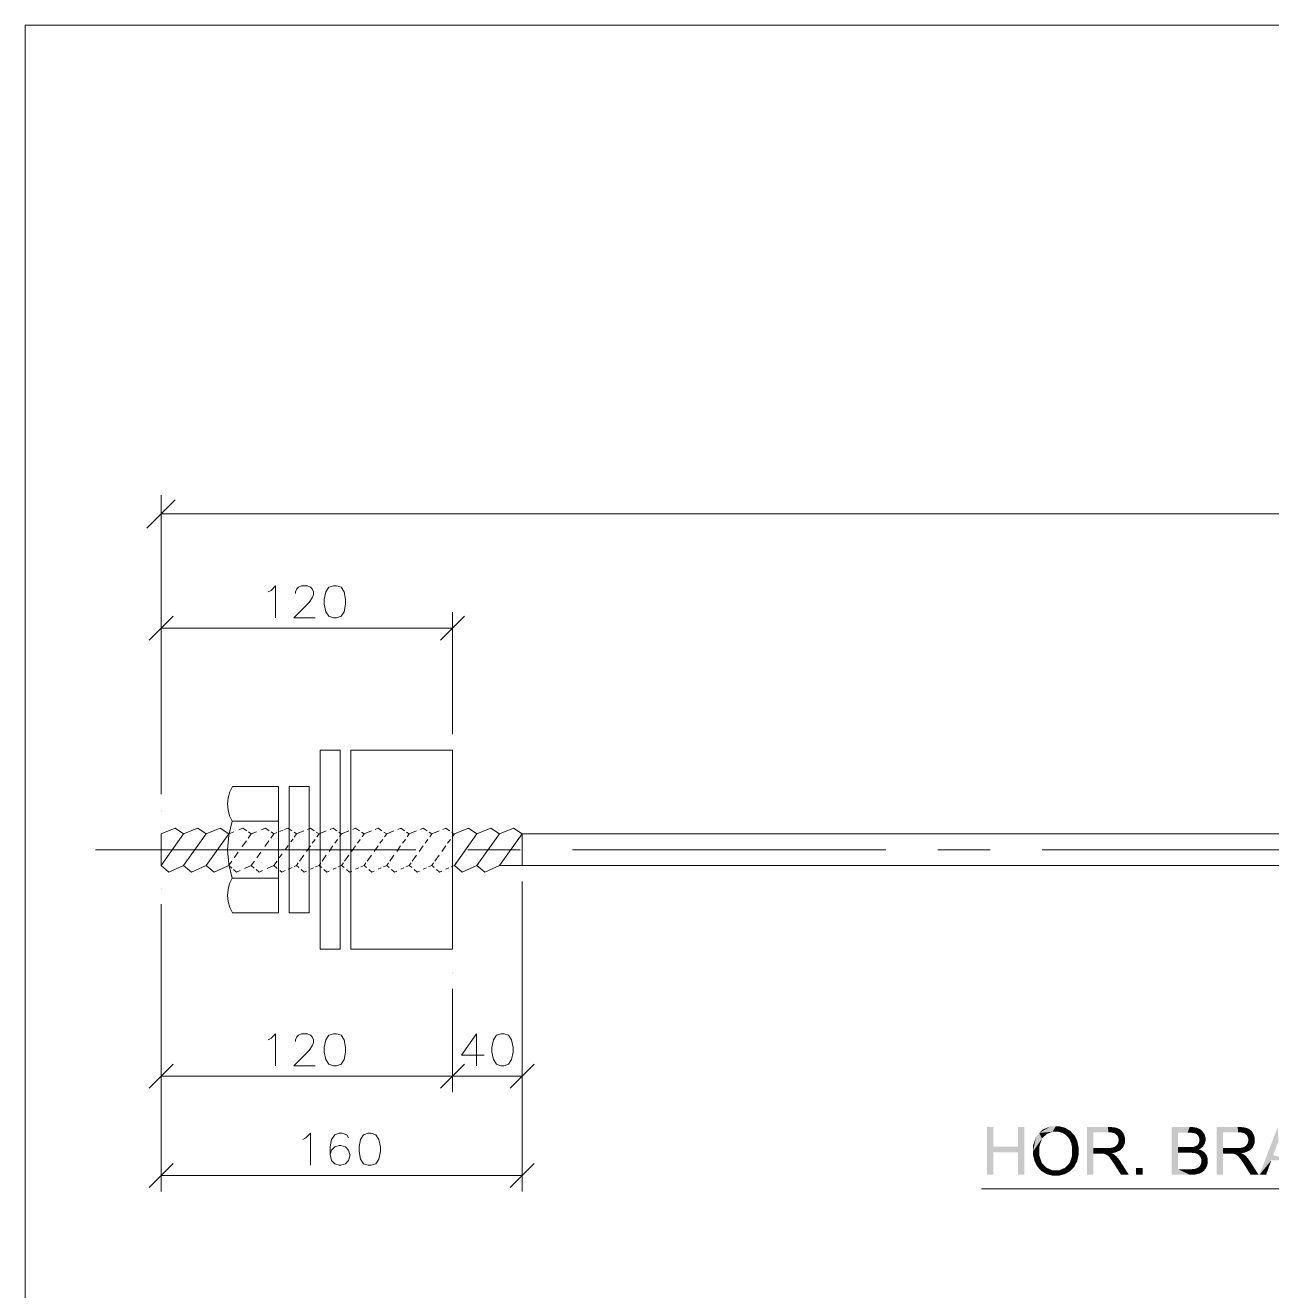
# Model space of a CAD drawing. Header units: millimetres. Extents: x 2 to 579, y 1 to 405.
# Drawn here: x 152.8 to 212.5, y 143.2 to 203.8 of the extents above; entities that cross this region are included whole.
import ezdxf

# ---------------------------------------------------------------- set-up
doc = ezdxf.new("R2010")
doc.units = ezdxf.units.MM
doc.linetypes.add('XKITLINE00', pattern=[0])
doc.layers.add('GraphicObject', color=6, linetype='Continuous', lineweight=0)
doc.layers.add('LinkedObject', color=7, linetype='Continuous', lineweight=0)

# ---------------------------------------------------------------- blocks, each defined once
blk = doc.blocks.new('*A3')
at = {"layer": 'GraphicObject', "color": 3, "linetype": 'XKITLINE00', "lineweight": 0}
for p, q in [((287.348, 203.772), (152.789, 203.772)), ((152.789, 203.772), (152.789, 64.82))]:
    blk.add_line(p, q, dxfattribs=at)
blk = doc.blocks.new('*A4')
at = {"layer": 'LinkedObject'}
for points in [[(199.132, 150.093), (198.83, 148.746), (198.83, 151.033)], [(199.132, 150.093), (198.83, 151.033), (199.132, 151.033)], [(200.623, 151.033), (200.321, 150.093), (200.321, 151.033)], [(200.321, 149.823), (200.321, 150.093), (200.623, 151.033)], [(200.321, 149.823), (200.623, 151.033), (200.623, 148.746)], [(201.885, 151.072), (201.338, 150.75), (201.49, 150.911)], [(202.127, 151.072), (201.338, 150.75), (201.885, 151.072)], [(201.967, 150.811), (201.338, 150.75), (202.127, 151.072)], [(201.967, 150.811), (202.127, 151.072), (202.128, 150.811)], [(202.127, 151.072), (202.241, 150.811), (202.128, 150.811)], [(202.57, 150.996), (202.127, 151.072), (202.285, 151.072)], [(202.697, 150.92), (202.127, 151.072), (202.57, 150.996)], [(202.446, 150.754), (202.127, 151.072), (202.697, 150.92)], [(202.241, 150.811), (202.127, 151.072), (202.446, 150.754)], [(202.446, 150.754), (202.697, 150.92), (202.537, 150.696)], [(202.697, 150.92), (202.627, 150.639), (202.537, 150.696)], [(202.627, 150.639), (202.697, 150.92), (202.766, 150.478)], [(203.018, 150.634), (202.697, 150.92), (202.825, 150.845)], [(203.085, 150.499), (202.697, 150.92), (203.018, 150.634)], [(202.766, 150.478), (202.697, 150.92), (203.085, 150.499)], [(203.916, 150.024), (203.614, 148.746), (203.614, 151.033)], [(203.614, 151.033), (203.916, 150.781), (203.916, 150.024)], [(204.638, 150.781), (203.614, 151.033), (204.626, 151.033)], [(203.916, 150.781), (203.614, 151.033), (204.638, 150.781)], [(204.626, 151.033), (204.765, 150.781), (204.638, 150.781)], [(205.011, 151.002), (204.626, 151.033), (204.779, 151.033)], [(205.09, 150.971), (204.626, 151.033), (205.011, 151.002)], [(204.951, 150.729), (204.626, 151.033), (205.09, 150.971)], [(204.765, 150.781), (204.626, 151.033), (204.951, 150.729)], [(205.09, 150.971), (205.01, 150.677), (204.951, 150.729)], [(205.17, 150.94), (205.01, 150.677), (205.09, 150.971)], [(205.01, 150.677), (205.17, 150.94), (205.069, 150.624)], [(205.069, 150.624), (205.17, 150.94), (205.344, 150.754)], [(205.344, 150.754), (205.17, 150.94), (205.296, 150.832)], [(207.676, 151.033), (207.977, 149.802), (207.676, 148.746)], [(207.977, 150.072), (207.977, 149.802), (207.676, 151.033)], [(207.676, 151.033), (207.977, 150.763), (207.977, 150.072)], [(208.435, 150.763), (207.676, 151.033), (208.534, 151.033)], [(207.977, 150.763), (207.676, 151.033), (208.435, 150.763)], [(208.435, 150.763), (208.534, 151.033), (208.559, 150.763)], [(208.534, 151.033), (208.733, 150.747), (208.559, 150.763)], [(208.665, 151.033), (208.733, 150.747), (208.534, 151.033)], [(208.875, 150.998), (208.733, 150.747), (208.665, 151.033)], [(208.733, 150.747), (208.875, 150.998), (208.784, 150.731)], [(208.784, 150.731), (208.875, 150.998), (208.835, 150.715)], [(208.835, 150.715), (208.875, 150.998), (208.955, 150.963)], [(208.955, 150.963), (208.913, 150.656), (208.835, 150.715)], [(209.034, 150.929), (208.913, 150.656), (208.955, 150.963)], [(209.158, 150.822), (208.913, 150.656), (209.034, 150.929)], [(210.125, 150.024), (209.823, 148.746), (209.823, 151.033)], [(209.823, 151.033), (210.125, 150.781), (210.125, 150.024)], [(210.847, 150.781), (209.823, 151.033), (210.835, 151.033)], [(210.125, 150.781), (209.823, 151.033), (210.847, 150.781)], [(210.835, 151.033), (210.975, 150.781), (210.847, 150.781)], [(211.22, 151.002), (210.835, 151.033), (210.988, 151.033)], [(211.299, 150.971), (210.835, 151.033), (211.22, 151.002)], [(211.16, 150.729), (210.835, 151.033), (211.299, 150.971)], [(210.975, 150.781), (210.835, 151.033), (211.16, 150.729)], [(211.299, 150.971), (211.219, 150.677), (211.16, 150.729)], [(211.379, 150.94), (211.219, 150.677), (211.299, 150.971)], [(211.219, 150.677), (211.379, 150.94), (211.278, 150.624)], [(211.278, 150.624), (211.379, 150.94), (211.553, 150.754)], [(211.553, 150.754), (211.379, 150.94), (211.506, 150.832)], [(212.751, 151.033), (212.781, 150.355), (211.873, 148.746)], [(201.338, 150.75), (201.032, 149.859), (201.185, 150.589)], [(201.459, 150.48), (201.032, 149.859), (201.338, 150.75)], [(201.185, 150.589), (201.032, 149.859), (201.032, 150.143)], [(201.343, 150.112), (201.032, 149.859), (201.459, 150.48)], [(201.691, 150.701), (201.338, 150.75), (201.967, 150.811)], [(201.338, 150.75), (201.691, 150.701), (201.575, 150.59)], [(201.459, 150.48), (201.338, 150.75), (201.575, 150.59)], [(202.766, 150.478), (203.085, 150.499), (202.813, 150.374)], [(203.085, 150.499), (202.86, 150.27), (202.813, 150.374)], [(202.86, 150.27), (203.085, 150.499), (202.907, 150.026)], [(202.907, 150.026), (203.085, 150.499), (203.218, 150.057)], [(203.218, 150.057), (203.085, 150.499), (203.152, 150.364)], [(205.098, 150.252), (205.282, 149.999), (205.067, 150.204)], [(205.344, 150.754), (205.128, 150.491), (205.069, 150.624)], [(205.098, 150.252), (205.439, 150.409), (205.282, 149.999)], [(205.128, 150.354), (205.439, 150.409), (205.098, 150.252)], [(205.391, 150.676), (205.128, 150.491), (205.344, 150.754)], [(205.439, 150.503), (205.128, 150.491), (205.391, 150.676)], [(205.439, 150.409), (205.128, 150.491), (205.439, 150.503)], [(205.128, 150.491), (205.439, 150.409), (205.128, 150.41)], [(205.439, 150.409), (205.128, 150.354), (205.128, 150.41)], [(205.282, 149.999), (205.439, 150.409), (205.36, 150.082)], [(205.36, 150.082), (205.439, 150.409), (205.439, 150.287)], [(209.213, 150.172), (208.907, 150.173), (208.966, 150.252)], [(209.203, 150.75), (208.913, 150.656), (209.158, 150.822)], [(208.913, 150.656), (209.203, 150.75), (208.94, 150.612)], [(209.203, 150.75), (208.968, 150.569), (208.94, 150.612)], [(208.966, 150.252), (209.292, 150.448), (209.213, 150.172)], [(208.995, 150.352), (209.292, 150.448), (208.966, 150.252)], [(208.968, 150.569), (209.203, 150.75), (208.995, 150.469)], [(208.995, 150.469), (209.203, 150.75), (209.292, 150.448)], [(209.292, 150.448), (208.995, 150.412), (208.995, 150.469)], [(208.995, 150.412), (209.292, 150.448), (208.995, 150.352)], [(209.292, 150.526), (209.203, 150.75), (209.248, 150.677)], [(209.292, 150.448), (209.203, 150.75), (209.292, 150.526)], [(209.213, 150.172), (209.292, 150.448), (209.253, 150.236)], [(209.253, 150.236), (209.292, 150.448), (209.292, 150.374)], [(211.307, 150.252), (211.491, 149.999), (211.276, 150.204)], [(211.553, 150.754), (211.337, 150.491), (211.278, 150.624)], [(211.307, 150.252), (211.648, 150.409), (211.491, 149.999)], [(211.337, 150.354), (211.648, 150.409), (211.307, 150.252)], [(211.6, 150.676), (211.337, 150.491), (211.553, 150.754)], [(211.648, 150.503), (211.337, 150.491), (211.6, 150.676)], [(211.648, 150.409), (211.337, 150.491), (211.648, 150.503)], [(211.337, 150.491), (211.648, 150.409), (211.337, 150.41)], [(211.648, 150.409), (211.337, 150.354), (211.337, 150.41)], [(211.491, 149.999), (211.648, 150.409), (211.569, 150.082)], [(211.569, 150.082), (211.648, 150.409), (211.648, 150.287)], [(211.873, 148.746), (212.781, 150.355), (212.529, 149.686)], [(199.132, 149.823), (198.83, 148.746), (199.132, 150.093)], [(198.83, 148.746), (199.132, 149.823), (199.132, 148.746)], [(199.132, 150.093), (200.321, 149.823), (199.132, 149.823)], [(200.321, 150.093), (200.321, 149.823), (199.132, 150.093)], [(200.321, 149.823), (200.623, 148.746), (200.321, 148.746)], [(201.032, 149.859), (201.343, 150.112), (201.343, 149.854)], [(201.032, 149.859), (201.343, 149.647), (201.032, 149.708)], [(201.343, 149.647), (201.032, 149.859), (201.343, 149.854)], [(201.032, 149.708), (201.343, 149.647), (201.098, 149.423)], [(201.098, 149.423), (201.343, 149.647), (201.163, 149.288)], [(201.163, 149.288), (201.343, 149.647), (201.454, 149.322)], [(202.797, 149.325), (203.218, 149.885), (203.078, 149.263)], [(202.907, 149.666), (203.218, 149.885), (202.797, 149.325)], [(202.907, 149.887), (203.218, 150.057), (203.218, 149.885)], [(202.907, 150.026), (203.218, 150.057), (202.907, 149.887)], [(203.218, 149.885), (202.907, 149.666), (202.907, 149.887)], [(203.078, 149.263), (203.218, 149.885), (203.148, 149.401)], [(203.148, 149.401), (203.218, 149.885), (203.218, 149.712)], [(203.916, 150.024), (203.916, 149.761), (203.614, 148.746)], [(203.614, 148.746), (203.916, 149.761), (203.916, 148.746)], [(204.266, 149.761), (203.916, 150.024), (204.565, 150.024)], [(203.916, 149.761), (203.916, 150.024), (204.266, 149.761)], [(204.266, 149.761), (204.565, 150.024), (204.325, 149.761)], [(204.325, 149.761), (204.565, 150.024), (204.409, 149.756)], [(204.409, 149.756), (204.565, 150.024), (204.434, 149.75)], [(204.434, 149.75), (204.565, 150.024), (204.469, 149.742)], [(204.469, 149.742), (204.565, 150.024), (204.538, 149.711)], [(204.538, 149.711), (204.565, 150.024), (204.669, 150.024)], [(204.538, 149.711), (204.669, 150.024), (204.572, 149.69)], [(204.669, 150.024), (204.796, 149.786), (204.572, 149.69)], [(204.572, 149.69), (204.796, 149.786), (204.606, 149.668)], [(204.796, 149.786), (204.683, 149.591), (204.606, 149.668)], [(204.831, 150.046), (204.796, 149.786), (204.669, 150.024)], [(204.856, 149.758), (204.683, 149.591), (204.796, 149.786)], [(204.683, 149.591), (204.856, 149.758), (204.726, 149.537)], [(204.726, 149.537), (204.856, 149.758), (204.768, 149.482)], [(204.768, 149.482), (204.856, 149.758), (204.978, 149.673)], [(204.978, 149.673), (204.878, 149.325), (204.768, 149.482)], [(204.796, 149.786), (204.831, 150.046), (204.96, 149.809)], [(204.889, 150.067), (205.282, 149.999), (204.831, 150.046)], [(205.203, 149.915), (204.831, 150.046), (205.282, 149.999)], [(204.96, 149.809), (204.831, 150.046), (205.203, 149.915)], [(204.978, 149.673), (204.856, 149.758), (204.947, 149.701)], [(205.044, 149.612), (204.878, 149.325), (204.978, 149.673)], [(204.948, 150.089), (205.282, 149.999), (204.889, 150.067)], [(205.282, 149.999), (204.948, 150.089), (205.037, 150.157)], [(205.067, 150.204), (205.282, 149.999), (205.037, 150.157)], [(207.676, 148.746), (207.977, 149.802), (207.977, 149.016)], [(208.507, 149.802), (207.977, 150.072), (208.473, 150.072)], [(207.977, 149.802), (207.977, 150.072), (208.507, 149.802)], [(208.617, 149.802), (208.473, 150.072), (208.574, 150.072)], [(208.507, 149.802), (208.473, 150.072), (208.617, 149.802)], [(208.718, 150.086), (208.973, 149.962), (208.574, 150.072)], [(208.574, 150.072), (208.973, 149.962), (208.617, 149.802)], [(208.617, 149.802), (208.973, 149.962), (208.784, 149.783)], [(208.762, 150.099), (209.053, 150.002), (208.718, 150.086)], [(208.973, 149.962), (208.718, 150.086), (209.053, 150.002)], [(208.82, 150.116), (209.053, 150.002), (208.762, 150.099)], [(208.973, 149.962), (208.843, 149.764), (208.784, 149.783)], [(208.907, 150.173), (209.053, 150.002), (208.82, 150.116)], [(208.843, 149.764), (208.973, 149.962), (208.901, 149.745)], [(208.901, 149.745), (208.973, 149.962), (208.992, 149.679)], [(209.173, 150.107), (208.907, 150.173), (209.213, 150.172)], [(209.053, 150.002), (208.907, 150.173), (209.173, 150.107)], [(209.236, 149.828), (208.973, 149.962), (209.077, 149.932)], [(208.992, 149.679), (208.973, 149.962), (209.236, 149.828)], [(208.992, 149.679), (209.236, 149.828), (209.025, 149.631)], [(209.025, 149.631), (209.236, 149.828), (209.058, 149.584)], [(209.058, 149.584), (209.236, 149.828), (209.291, 149.755)], [(209.291, 149.755), (209.091, 149.473), (209.058, 149.584)], [(209.347, 149.682), (209.091, 149.473), (209.291, 149.755)], [(209.402, 149.509), (209.091, 149.473), (209.347, 149.682)], [(210.125, 150.024), (210.125, 149.761), (209.823, 148.746)], [(209.823, 148.746), (210.125, 149.761), (210.125, 148.746)], [(210.475, 149.761), (210.125, 150.024), (210.774, 150.024)], [(210.125, 149.761), (210.125, 150.024), (210.475, 149.761)], [(210.475, 149.761), (210.774, 150.024), (210.534, 149.761)], [(210.534, 149.761), (210.774, 150.024), (210.618, 149.756)], [(210.618, 149.756), (210.774, 150.024), (210.643, 149.75)], [(210.643, 149.75), (210.774, 150.024), (210.679, 149.742)], [(210.679, 149.742), (210.774, 150.024), (210.747, 149.711)], [(210.747, 149.711), (210.774, 150.024), (210.878, 150.024)], [(210.747, 149.711), (210.878, 150.024), (210.781, 149.69)], [(210.878, 150.024), (211.005, 149.786), (210.781, 149.69)], [(210.781, 149.69), (211.005, 149.786), (210.815, 149.668)], [(211.005, 149.786), (210.892, 149.591), (210.815, 149.668)], [(211.04, 150.046), (211.005, 149.786), (210.878, 150.024)], [(211.065, 149.758), (210.892, 149.591), (211.005, 149.786)], [(210.892, 149.591), (211.065, 149.758), (210.935, 149.537)], [(210.935, 149.537), (211.065, 149.758), (210.978, 149.482)], [(210.978, 149.482), (211.065, 149.758), (211.187, 149.673)], [(211.187, 149.673), (211.087, 149.325), (210.978, 149.482)], [(211.005, 149.786), (211.04, 150.046), (211.169, 149.809)], [(211.098, 150.067), (211.491, 149.999), (211.04, 150.046)], [(211.412, 149.915), (211.04, 150.046), (211.491, 149.999)], [(211.169, 149.809), (211.04, 150.046), (211.412, 149.915)], [(211.187, 149.673), (211.065, 149.758), (211.156, 149.701)], [(211.253, 149.612), (211.087, 149.325), (211.187, 149.673)], [(211.157, 150.089), (211.491, 149.999), (211.098, 150.067)], [(211.491, 149.999), (211.157, 150.089), (211.246, 150.157)], [(211.276, 150.204), (211.491, 149.999), (211.246, 150.157)], [(212.443, 149.439), (211.873, 148.746), (212.529, 149.686)], [(212.529, 149.686), (213.4, 149.439), (212.443, 149.439)], [(201.454, 149.322), (201.421, 148.941), (201.163, 149.288)], [(201.163, 149.288), (201.421, 148.941), (201.229, 149.154)], [(201.565, 149.203), (201.421, 148.941), (201.454, 149.322)], [(201.421, 148.941), (201.565, 149.203), (201.548, 148.863)], [(201.548, 148.863), (201.565, 149.203), (201.677, 149.084)], [(201.677, 149.084), (202.125, 148.707), (201.548, 148.863)], [(201.956, 148.965), (202.125, 148.707), (201.677, 149.084)], [(202.68, 148.848), (202.295, 148.965), (202.576, 149.085)], [(202.686, 149.205), (202.809, 148.919), (202.576, 149.085)], [(202.576, 149.085), (202.809, 148.919), (202.68, 148.848)], [(203.078, 149.263), (202.686, 149.205), (202.797, 149.325)], [(203.008, 149.126), (202.686, 149.205), (203.078, 149.263)], [(202.809, 148.919), (202.686, 149.205), (203.008, 149.126)], [(205.169, 149.46), (204.878, 149.325), (205.044, 149.612)], [(204.878, 149.325), (205.169, 149.46), (204.944, 149.222)], [(204.944, 149.222), (205.169, 149.46), (205.228, 149.368)], [(204.944, 149.222), (205.228, 149.368), (205.246, 148.746)], [(205.246, 148.746), (205.228, 149.368), (205.624, 148.746)], [(206.278, 149.066), (205.958, 148.746), (205.958, 149.066)], [(206.278, 148.746), (205.958, 148.746), (206.278, 149.066)], [(207.977, 149.016), (208.547, 148.746), (207.676, 148.746)], [(208.548, 149.016), (208.547, 148.746), (207.977, 149.016)], [(208.548, 149.016), (208.657, 148.746), (208.547, 148.746)], [(208.622, 149.016), (208.657, 148.746), (208.548, 149.016)], [(208.725, 149.021), (208.841, 148.765), (208.622, 149.016)], [(208.622, 149.016), (208.841, 148.765), (208.657, 148.746)], [(208.755, 149.027), (208.841, 148.765), (208.725, 149.021)], [(208.916, 148.784), (208.755, 149.027), (208.807, 149.036)], [(208.841, 148.765), (208.755, 149.027), (208.916, 148.784)], [(208.895, 149.067), (209.167, 148.897), (208.807, 149.036)], [(208.807, 149.036), (209.167, 148.897), (208.916, 148.784)], [(208.93, 149.089), (209.167, 148.897), (208.895, 149.067)], [(209.167, 148.897), (208.93, 149.089), (208.965, 149.111)], [(209.023, 149.175), (209.334, 149.11), (208.965, 149.111)], [(208.965, 149.111), (209.334, 149.11), (209.167, 148.897)], [(209.046, 149.216), (209.334, 149.11), (209.023, 149.175)], [(209.334, 149.11), (209.046, 149.216), (209.069, 149.258)], [(209.069, 149.258), (209.402, 149.409), (209.334, 149.11)], [(209.091, 149.354), (209.402, 149.409), (209.069, 149.258)], [(209.402, 149.409), (209.091, 149.473), (209.402, 149.509)], [(209.091, 149.473), (209.402, 149.409), (209.091, 149.409)], [(209.402, 149.409), (209.091, 149.354), (209.091, 149.409)], [(209.167, 148.897), (209.334, 149.11), (209.217, 148.935)], [(209.217, 148.935), (209.334, 149.11), (209.3, 149.041)], [(209.334, 149.11), (209.402, 149.409), (209.368, 149.179)], [(209.368, 149.179), (209.402, 149.409), (209.402, 149.328)], [(211.378, 149.46), (211.087, 149.325), (211.253, 149.612)], [(211.087, 149.325), (211.378, 149.46), (211.153, 149.222)], [(211.153, 149.222), (211.378, 149.46), (211.437, 149.368)], [(211.153, 149.222), (211.437, 149.368), (211.455, 148.746)], [(211.455, 148.746), (211.437, 149.368), (211.833, 148.746)], [(211.873, 148.746), (212.443, 149.439), (212.192, 148.746)], [(201.548, 148.863), (202.125, 148.707), (201.675, 148.785)], [(201.675, 148.785), (202.125, 148.707), (201.964, 148.707)], [(202.125, 148.707), (201.956, 148.965), (202.124, 148.965)], [(202.295, 148.965), (202.125, 148.707), (202.124, 148.965)], [(202.125, 148.707), (202.295, 148.965), (202.274, 148.707)], [(202.274, 148.707), (202.295, 148.965), (202.552, 148.777)], [(202.552, 148.777), (202.295, 148.965), (202.68, 148.848)], [(208.916, 148.784), (209.167, 148.897), (208.992, 148.803)], [(208.992, 148.803), (209.167, 148.897), (209.117, 148.86)]]:
    blk.add_hatch(color=7, dxfattribs=at).paths.add_polyline_path(points, flags=17)
at = {"layer": 'LinkedObject', "color": 1, "linetype": 'XKITLINE00', "lineweight": 0}
for p, q in [((159.29, 167.047), (159.29, 181.284)), ((159.965, 181.059), (158.615, 179.709)), ((281.765, 180.384), (159.29, 180.384)), ((159.29, 166.964), (159.29, 175.68)), ((173.243, 169.84), (173.243, 175.68)), ((159.863, 175.489), (158.716, 174.341)), ((172.669, 174.341), (173.817, 175.489)), ((173.243, 174.915), (159.29, 174.915)), ((176.57, 162.788), (176.57, 147.943)), ((176.57, 162.745), (176.57, 152.706)), ((159.29, 161.708), (159.29, 152.706)), ((159.29, 161.656), (159.29, 147.943)), ((173.243, 157.649), (173.243, 152.706)), ((173.243, 157.597), (173.243, 152.706)), ((159.863, 154.045), (158.716, 152.897)), ((172.669, 152.897), (173.817, 154.045)), ((173.817, 154.045), (172.669, 152.897)), ((175.996, 152.897), (177.143, 154.045)), ((173.243, 153.471), (159.29, 153.471)), ((176.57, 153.471), (173.243, 153.471)), ((159.863, 149.281), (158.716, 148.134)), ((175.996, 148.134), (177.143, 149.281)), ((159.29, 148.708), (176.57, 148.708))]:
    blk.add_line(p, q, dxfattribs=at)
at = {"layer": 'LinkedObject', "color": 7, "linetype": 'XKITLINE00', "lineweight": 0}
for p, q in [((159.29, 180.384), (159.29, 180.384)), ((164.554, 176.723), (164.773, 176.942)), ((164.773, 176.942), (164.773, 175.412)), ((165.866, 176.869), (166.011, 176.942)), ((166.011, 176.942), (166.303, 176.942)), ((166.303, 176.942), (166.449, 176.869)), ((167.541, 176.942), (167.323, 176.869)), ((167.687, 176.942), (167.541, 176.942)), ((167.906, 176.869), (167.687, 176.942)), ((164.409, 176.651), (164.554, 176.723)), ((165.72, 176.651), (165.793, 176.796)), ((165.72, 176.578), (165.72, 176.651)), ((165.793, 176.796), (165.866, 176.869)), ((166.521, 176.359), (166.376, 176.141)), ((166.449, 176.869), (166.521, 176.796)), ((166.521, 176.796), (166.594, 176.651)), ((166.594, 176.505), (166.521, 176.359)), ((166.594, 176.651), (166.594, 176.505)), ((167.177, 176.651), (167.104, 176.286)), ((167.104, 176.286), (167.104, 176.068)), ((167.323, 176.869), (167.177, 176.651)), ((168.051, 176.651), (167.906, 176.869)), ((168.124, 176.286), (168.051, 176.651)), ((168.124, 176.068), (168.124, 176.286)), ((166.376, 176.141), (165.647, 175.412)), ((167.104, 176.068), (167.177, 175.703)), ((167.177, 175.703), (167.323, 175.485)), ((167.906, 175.485), (168.051, 175.703)), ((168.051, 175.703), (168.124, 176.068)), ((165.647, 175.412), (166.667, 175.412)), ((167.323, 175.485), (167.541, 175.412)), ((167.541, 175.412), (167.687, 175.412)), ((167.687, 175.412), (167.906, 175.485)), ((159.29, 174.915), (159.29, 174.915)), ((173.243, 169.075), (173.243, 169.075)), ((159.29, 166.199), (159.29, 166.199)), ((159.29, 166.147), (159.29, 166.147)), ((159.29, 165.067), (159.963, 165.336)), ((159.29, 163.553), (160.37, 165.067)), ((159.29, 165.067), (159.29, 163.553)), ((159.963, 165.336), (160.37, 165.067)), ((160.37, 165.067), (161.043, 165.336)), ((160.37, 163.553), (161.45, 165.067)), ((161.043, 165.336), (161.45, 165.067)), ((161.45, 165.067), (162.123, 165.336)), ((161.45, 163.553), (162.53, 165.067)), ((162.123, 165.336), (162.53, 165.067)), ((162.53, 165.067), (162.779, 165.167)), ((163.01, 165.259), (163.203, 165.336)), ((163.203, 165.336), (163.387, 165.215)), ((163.463, 164.862), (163.61, 165.067)), ((163.472, 165.158), (163.61, 165.067)), ((163.61, 165.067), (163.859, 165.167)), ((164.09, 165.259), (164.283, 165.336)), ((164.283, 165.336), (164.467, 165.215)), ((164.543, 164.862), (164.69, 165.067)), ((164.552, 165.158), (164.69, 165.067)), ((164.69, 165.067), (164.836, 165.126)), ((164.959, 165.175), (165.131, 165.243)), ((165.201, 165.271), (165.363, 165.336)), ((165.363, 165.336), (165.547, 165.215)), ((165.5, 164.69), (165.606, 164.837)), ((165.655, 165.143), (165.77, 165.067)), ((165.655, 164.906), (165.77, 165.067)), ((165.77, 165.067), (166.12, 165.207)), ((166.302, 165.28), (166.443, 165.336)), ((166.443, 165.336), (166.624, 165.217)), ((166.527, 164.615), (166.663, 164.805)), ((166.72, 165.153), (166.85, 165.067)), ((166.749, 164.927), (166.85, 165.067)), ((166.85, 165.067), (167.2, 165.207)), ((167.382, 165.28), (167.523, 165.336)), ((167.523, 165.336), (167.704, 165.217)), ((167.607, 164.615), (167.743, 164.805)), ((167.8, 165.153), (167.93, 165.067)), ((167.829, 164.927), (167.93, 165.067)), ((167.93, 165.067), (168.28, 165.207)), ((168.462, 165.28), (168.603, 165.336)), ((168.603, 165.336), (168.784, 165.217)), ((168.687, 164.615), (168.823, 164.805)), ((168.88, 165.153), (169.01, 165.067)), ((168.909, 164.927), (169.01, 165.067)), ((169.01, 165.067), (169.36, 165.207)), ((169.542, 165.28), (169.683, 165.336)), ((169.683, 165.336), (169.864, 165.217)), ((169.767, 164.615), (169.903, 164.805)), ((169.96, 165.153), (170.09, 165.067)), ((169.989, 164.927), (170.09, 165.067)), ((170.09, 165.067), (170.44, 165.207)), ((170.622, 165.28), (170.763, 165.336)), ((170.763, 165.336), (170.944, 165.217)), ((170.847, 164.615), (170.983, 164.805)), ((171.04, 165.153), (171.17, 165.067)), ((171.069, 164.927), (171.17, 165.067)), ((171.17, 165.067), (171.52, 165.207)), ((171.702, 165.28), (171.843, 165.336)), ((171.843, 165.336), (172.024, 165.217)), ((171.927, 164.615), (172.063, 164.805)), ((172.12, 165.153), (172.25, 165.067)), ((172.149, 164.927), (172.25, 165.067)), ((172.25, 165.067), (172.6, 165.207)), ((172.782, 165.28), (172.923, 165.336)), ((172.923, 165.336), (173.104, 165.217)), ((173.007, 164.615), (173.143, 164.805)), ((173.2, 165.153), (173.33, 165.067)), ((173.229, 164.927), (173.33, 165.067)), ((173.33, 165.067), (174.003, 165.336)), ((173.33, 163.553), (174.41, 165.067)), ((174.003, 165.336), (174.41, 165.067)), ((174.41, 165.067), (175.083, 165.336)), ((174.41, 163.553), (175.49, 165.067)), ((175.083, 165.336), (175.49, 165.067)), ((175.49, 165.067), (176.163, 165.336)), ((175.49, 163.553), (176.57, 165.067)), ((176.163, 165.336), (176.57, 165.067)), ((176.57, 165.067), (264.485, 165.067)), ((176.57, 165.067), (176.57, 163.553)), ((162.793, 163.922), (162.979, 164.184)), ((163.173, 164.455), (163.373, 164.736)), ((163.873, 163.922), (164.059, 164.184)), ((164.253, 164.455), (164.453, 164.736)), ((165.23, 164.31), (165.377, 164.516)), ((166.25, 164.227), (166.436, 164.487)), ((167.33, 164.227), (167.516, 164.487)), ((168.41, 164.227), (168.596, 164.487)), ((169.49, 164.227), (169.676, 164.487)), ((170.57, 164.227), (170.756, 164.487)), ((171.65, 164.227), (171.836, 164.487)), ((172.73, 164.227), (172.916, 164.487)), ((159.664, 163.238), (159.29, 163.553)), ((160.37, 163.553), (159.664, 163.238)), ((160.744, 163.238), (160.37, 163.553)), ((161.45, 163.553), (160.744, 163.238)), ((161.824, 163.238), (161.45, 163.553)), ((162.53, 163.553), (161.824, 163.238)), ((162.53, 163.553), (162.675, 163.757)), ((162.672, 163.433), (162.53, 163.553)), ((163.61, 163.553), (163.289, 163.41)), ((163.61, 163.553), (163.755, 163.757)), ((163.752, 163.433), (163.61, 163.553)), ((164.69, 163.553), (164.369, 163.41)), ((164.69, 163.553), (164.841, 163.765)), ((164.853, 163.415), (164.69, 163.553)), ((164.948, 163.915), (165.087, 164.111)), ((165.77, 163.553), (165.655, 163.502)), ((165.77, 163.553), (165.855, 163.673)), ((165.889, 163.452), (165.77, 163.553)), ((165.915, 163.758), (166.12, 164.045)), ((166.85, 163.553), (166.69, 163.482)), ((166.85, 163.553), (166.935, 163.673)), ((166.969, 163.452), (166.85, 163.553)), ((166.995, 163.758), (167.2, 164.045)), ((167.93, 163.553), (167.77, 163.482)), ((167.93, 163.553), (168.015, 163.673)), ((168.049, 163.452), (167.93, 163.553)), ((168.075, 163.758), (168.28, 164.045)), ((169.01, 163.553), (168.85, 163.482)), ((169.01, 163.553), (169.095, 163.673)), ((169.129, 163.452), (169.01, 163.553)), ((169.155, 163.758), (169.36, 164.045)), ((170.09, 163.553), (169.93, 163.482)), ((170.09, 163.553), (170.175, 163.673)), ((170.209, 163.452), (170.09, 163.553)), ((170.235, 163.758), (170.44, 164.045)), ((171.17, 163.553), (171.01, 163.482)), ((171.17, 163.553), (171.255, 163.673)), ((171.289, 163.452), (171.17, 163.553)), ((171.315, 163.758), (171.52, 164.045)), ((172.25, 163.553), (172.09, 163.482)), ((172.25, 163.553), (172.335, 163.673)), ((172.369, 163.452), (172.25, 163.553)), ((172.395, 163.758), (172.6, 164.045)), ((173.33, 163.553), (173.17, 163.482)), ((173.33, 163.553), (173.415, 163.673)), ((173.704, 163.238), (173.33, 163.553)), ((174.41, 163.553), (173.704, 163.238)), ((174.784, 163.238), (174.41, 163.553)), ((175.49, 163.553), (174.784, 163.238)), ((264.485, 163.553), (175.49, 163.553)), ((176.57, 163.553), (176.57, 163.553)), ((162.904, 163.238), (162.758, 163.361)), ((163.071, 163.312), (162.904, 163.238)), ((163.984, 163.238), (163.838, 163.361)), ((164.151, 163.312), (163.984, 163.238)), ((165.064, 163.238), (164.975, 163.312)), ((165.223, 163.309), (165.064, 163.238)), ((165.563, 163.461), (165.375, 163.377)), ((166.144, 163.238), (165.999, 163.359)), ((166.255, 163.287), (166.144, 163.238)), ((166.59, 163.437), (166.444, 163.372)), ((167.224, 163.238), (167.079, 163.359)), ((167.335, 163.287), (167.224, 163.238)), ((167.67, 163.437), (167.524, 163.372)), ((168.304, 163.238), (168.159, 163.359)), ((168.415, 163.287), (168.304, 163.238)), ((168.75, 163.437), (168.604, 163.372)), ((169.384, 163.238), (169.239, 163.359)), ((169.495, 163.287), (169.384, 163.238)), ((169.83, 163.437), (169.684, 163.372)), ((170.464, 163.238), (170.319, 163.359)), ((170.575, 163.287), (170.464, 163.238)), ((170.91, 163.437), (170.764, 163.372)), ((171.544, 163.238), (171.399, 163.359)), ((171.655, 163.287), (171.544, 163.238)), ((171.99, 163.437), (171.844, 163.372)), ((172.624, 163.238), (172.479, 163.359)), ((172.735, 163.287), (172.624, 163.238)), ((173.07, 163.437), (172.924, 163.372)), ((176.57, 163.51), (176.57, 163.51)), ((159.29, 162.473), (159.29, 162.473)), ((159.29, 162.421), (159.29, 162.421)), ((173.243, 158.414), (173.243, 158.414)), ((173.243, 158.362), (173.243, 158.362)), ((164.409, 155.207), (164.554, 155.28)), ((164.554, 155.28), (164.773, 155.498)), ((164.773, 155.498), (164.773, 153.968)), ((165.72, 155.207), (165.793, 155.352)), ((165.72, 155.134), (165.72, 155.207)), ((165.793, 155.352), (165.866, 155.425)), ((165.866, 155.425), (166.011, 155.498)), ((166.011, 155.498), (166.303, 155.498)), ((166.303, 155.498), (166.449, 155.425)), ((166.449, 155.425), (166.521, 155.352)), ((166.521, 155.352), (166.594, 155.207)), ((166.594, 155.207), (166.594, 155.061)), ((167.177, 155.207), (167.104, 154.842)), ((167.323, 155.425), (167.177, 155.207)), ((167.541, 155.498), (167.323, 155.425)), ((167.687, 155.498), (167.541, 155.498)), ((167.906, 155.425), (167.687, 155.498)), ((168.051, 155.207), (167.906, 155.425)), ((168.124, 154.842), (168.051, 155.207)), ((174.396, 155.498), (173.668, 154.478)), ((174.396, 153.968), (174.396, 155.498)), ((175.198, 155.207), (175.125, 154.842)), ((175.344, 155.425), (175.198, 155.207)), ((175.562, 155.498), (175.344, 155.425)), ((175.708, 155.498), (175.562, 155.498)), ((175.926, 155.425), (175.708, 155.498)), ((176.072, 155.207), (175.926, 155.425)), ((176.145, 154.842), (176.072, 155.207)), ((166.376, 154.697), (165.647, 153.968)), ((166.521, 154.915), (166.376, 154.697)), ((166.594, 155.061), (166.521, 154.915)), ((167.104, 154.842), (167.104, 154.624)), ((167.104, 154.624), (167.177, 154.26)), ((168.051, 154.26), (168.124, 154.624)), ((168.124, 154.624), (168.124, 154.842)), ((173.668, 154.478), (174.761, 154.478)), ((175.125, 154.842), (175.125, 154.624)), ((175.125, 154.624), (175.198, 154.26)), ((176.072, 154.26), (176.145, 154.624)), ((176.145, 154.624), (176.145, 154.842)), ((165.647, 153.968), (166.667, 153.968)), ((167.177, 154.26), (167.323, 154.041)), ((167.323, 154.041), (167.541, 153.968)), ((167.541, 153.968), (167.687, 153.968)), ((167.687, 153.968), (167.906, 154.041)), ((167.906, 154.041), (168.051, 154.26)), ((175.198, 154.26), (175.344, 154.041)), ((175.344, 154.041), (175.562, 153.968)), ((175.562, 153.968), (175.708, 153.968)), ((175.708, 153.968), (175.926, 154.041)), ((175.926, 154.041), (176.072, 154.26)), ((159.29, 153.471), (159.29, 153.471)), ((173.243, 153.471), (173.243, 153.471)), ((166.072, 150.444), (166.217, 150.516)), ((166.217, 150.516), (166.436, 150.735)), ((166.436, 150.735), (166.436, 149.205)), ((167.456, 150.444), (167.383, 150.079)), ((167.602, 150.662), (167.456, 150.444)), ((167.82, 150.735), (167.602, 150.662)), ((167.966, 150.735), (167.82, 150.735)), ((168.185, 150.662), (167.966, 150.735)), ((168.257, 150.516), (168.185, 150.662)), ((168.84, 150.444), (168.767, 150.079)), ((168.986, 150.662), (168.84, 150.444)), ((169.205, 150.735), (168.986, 150.662)), ((169.35, 150.735), (169.205, 150.735)), ((169.569, 150.662), (169.35, 150.735)), ((169.715, 150.444), (169.569, 150.662)), ((169.787, 150.079), (169.715, 150.444)), ((167.383, 150.079), (167.383, 149.715)), ((167.456, 149.934), (167.383, 149.715)), ((167.383, 149.715), (167.456, 149.424)), ((167.602, 150.079), (167.456, 149.934)), ((167.82, 150.152), (167.602, 150.079)), ((167.893, 150.152), (167.82, 150.152)), ((168.112, 150.079), (167.893, 150.152)), ((168.257, 149.934), (168.112, 150.079)), ((168.33, 149.715), (168.257, 149.934)), ((168.257, 149.424), (168.33, 149.642)), ((168.33, 149.642), (168.33, 149.715)), ((168.767, 150.079), (168.767, 149.861)), ((168.767, 149.861), (168.84, 149.496)), ((169.715, 149.496), (169.787, 149.861)), ((169.787, 149.861), (169.787, 150.079)), ((167.456, 149.424), (167.602, 149.278)), ((167.602, 149.278), (167.82, 149.205)), ((167.82, 149.205), (167.893, 149.205)), ((167.893, 149.205), (168.112, 149.278)), ((168.112, 149.278), (168.257, 149.424)), ((168.84, 149.496), (168.986, 149.278)), ((168.986, 149.278), (169.205, 149.205)), ((169.205, 149.205), (169.35, 149.205)), ((169.35, 149.205), (169.569, 149.278)), ((169.569, 149.278), (169.715, 149.496)), ((176.57, 148.708), (176.57, 148.708)), ((198.574, 148.069), (200.879, 148.069)), ((200.879, 148.069), (203.362, 148.069)), ((203.362, 148.069), (205.668, 148.069)), ((205.668, 148.069), (206.555, 148.069)), ((206.555, 148.069), (207.442, 148.069)), ((207.442, 148.069), (209.571, 148.069)), ((209.571, 148.069), (211.877, 148.069)), ((211.877, 148.069), (214.006, 148.069))]:
    blk.add_line(p, q, dxfattribs=at)
at = {"layer": 'LinkedObject', "color": 6, "linetype": 'XKITLINE00', "lineweight": 0}
for p, q in [((166.9, 169.075), (167.859, 169.075)), ((166.9, 159.546), (166.9, 169.075)), ((167.859, 159.546), (167.859, 169.075)), ((168.377, 169.075), (173.243, 169.075)), ((168.377, 159.546), (168.377, 169.075)), ((173.243, 159.546), (173.243, 169.075)), ((162.712, 167.335), (162.582, 167.075)), ((164.904, 167.335), (162.712, 167.335)), ((164.904, 167.335), (164.904, 164.31)), ((165.422, 161.285), (165.422, 167.335)), ((165.422, 167.335), (166.381, 167.335)), ((166.381, 161.285), (166.381, 167.335)), ((162.5, 166.795), (162.471, 166.506)), ((162.582, 167.075), (162.5, 166.795)), ((162.471, 166.506), (162.494, 166.216)), ((162.494, 166.216), (162.57, 165.935)), ((162.695, 165.672), (162.528, 165)), ((162.57, 165.935), (162.695, 165.672)), ((162.695, 165.672), (164.904, 165.672)), ((162.528, 165), (162.472, 164.31)), ((156.153, 164.31), (171.479, 164.31)), ((162.472, 164.31), (162.528, 163.62)), ((164.904, 161.285), (164.904, 164.31)), ((173.979, 164.31), (176.479, 164.31)), ((178.979, 164.31), (193.979, 164.31)), ((196.479, 164.31), (198.979, 164.31)), ((201.479, 164.31), (216.479, 164.31)), ((162.528, 163.62), (162.695, 162.948)), ((162.695, 162.948), (162.57, 162.685)), ((162.695, 162.948), (164.904, 162.948)), ((162.494, 162.404), (162.471, 162.114)), ((162.57, 162.685), (162.494, 162.404)), ((162.471, 162.114), (162.5, 161.825)), ((162.5, 161.825), (162.582, 161.545)), ((162.582, 161.545), (162.712, 161.285)), ((164.904, 161.285), (162.712, 161.285)), ((165.422, 161.285), (166.381, 161.285)), ((166.9, 159.546), (167.859, 159.546)), ((168.377, 159.546), (173.243, 159.546))]:
    blk.add_line(p, q, dxfattribs=at)

msp = doc.modelspace()

# ---------------------------------------------------------------- block references
at = {"lineweight": 0}
for name in ['*A3', '*A4']:
    msp.add_blockref(name, (0, 0), dxfattribs=at)

doc.saveas('drawing.dxf')
